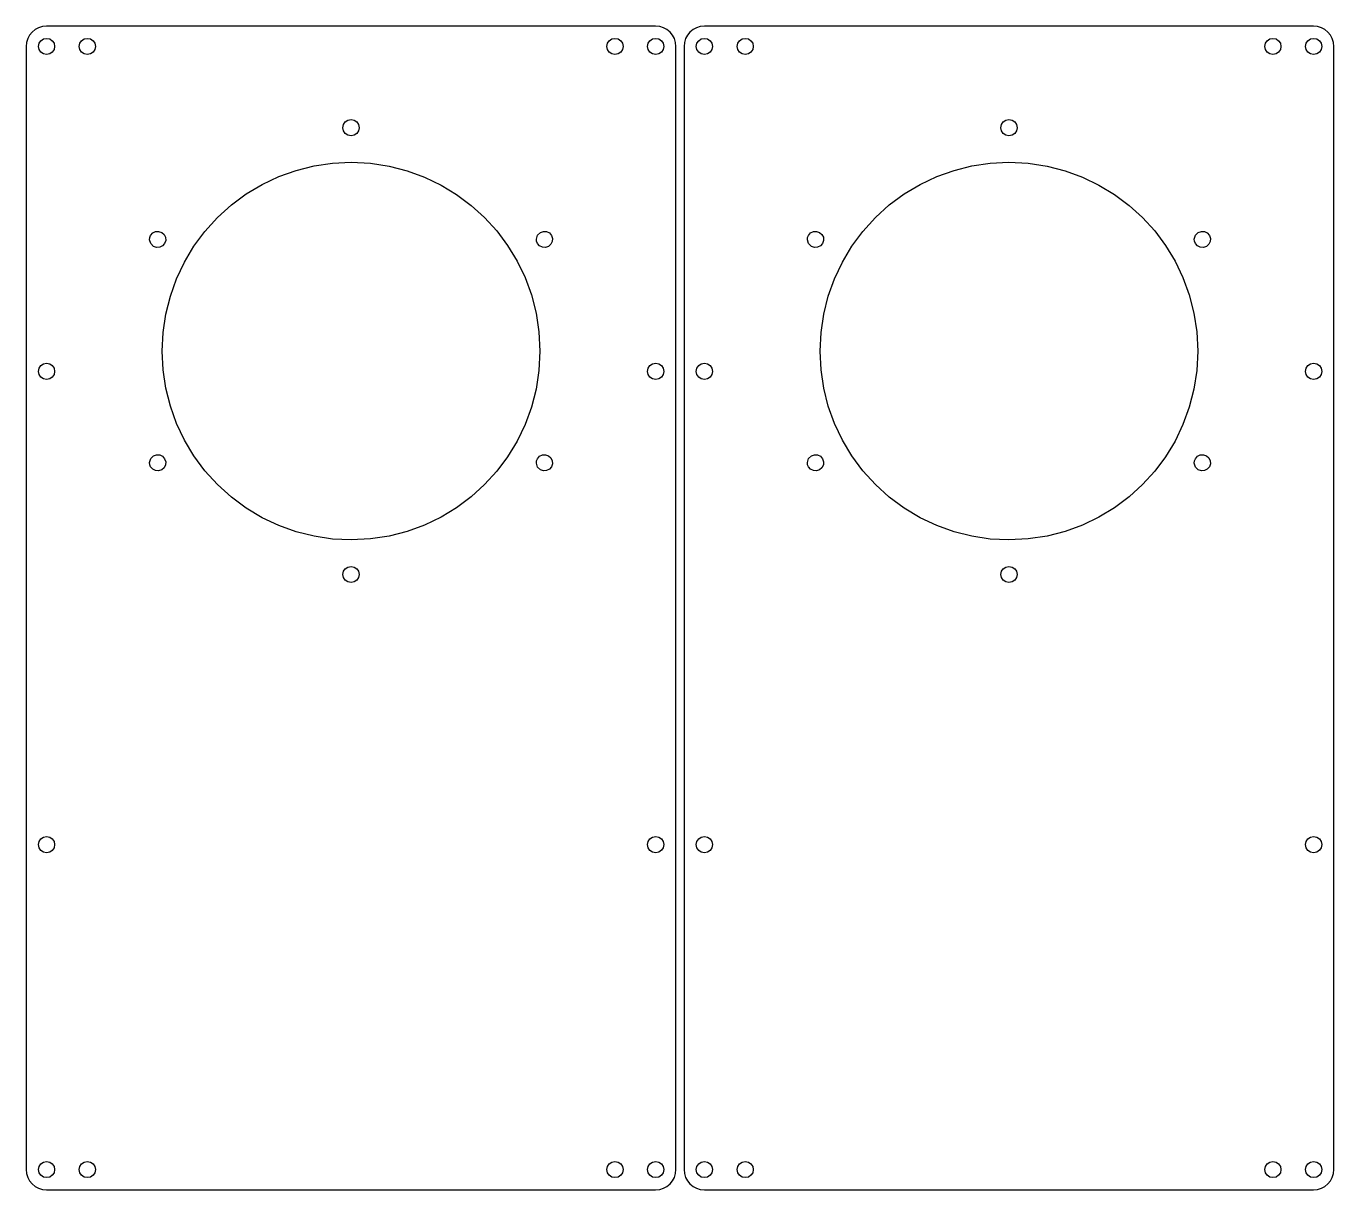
# Model space of a CAD drawing. Extents: x -8 to 800, y 225 to 800.
# Drawn here: x 478 to 800, y 225 to 511.5 of the extents above; entities that cross this region are included whole.
import ezdxf

# ---------------------------------------------------------------- set-up
doc = ezdxf.new("R2010")
doc.units = 0

msp = doc.modelspace()

# ---------------------------------------------------------------- linework, layer by layer
for p, q in [((478.85166, 509.299316), (478.391719, 508.449844)), ((479.46125, 510.03875), (478.85166, 509.299316)), ((480.200684, 510.64834), (479.46125, 510.03875)), ((481.050156, 511.108281), (480.200684, 510.64834)), ((481.989863, 511.39877), (481.050156, 511.108281)), ((483, 511.5), (481.989863, 511.39877)), ((632.999, 511.5), (483, 511.5)), ((634.009137, 511.39877), (632.999, 511.5)), ((634.948844, 511.108281), (634.009137, 511.39877)), ((635.798316, 510.64834), (634.948844, 511.108281)), ((636.53775, 510.03875), (635.798316, 510.64834)), ((637.14734, 509.299316), (636.53775, 510.03875)), ((637.607281, 508.449844), (637.14734, 509.299316)), ((640.85166, 509.299316), (640.391719, 508.449844)), ((641.46125, 510.03875), (640.85166, 509.299316)), ((642.200684, 510.64834), (641.46125, 510.03875)), ((643.050156, 511.108281), (642.200684, 510.64834)), ((643.989863, 511.39877), (643.050156, 511.108281)), ((645, 511.5), (643.989863, 511.39877)), ((794.999, 511.5), (645, 511.5)), ((796.009137, 511.39877), (794.999, 511.5)), ((796.948844, 511.108281), (796.009137, 511.39877)), ((797.798316, 510.64834), (796.948844, 511.108281)), ((798.53775, 510.03875), (797.798316, 510.64834)), ((799.14734, 509.299316), (798.53775, 510.03875)), ((799.607281, 508.449844), (799.14734, 509.299316)), ((478.10123, 507.510137), (478, 506.5)), ((478, 506.5), (478, 230)), ((478.391719, 508.449844), (478.10123, 507.510137)), ((481.017, 506.501), (481.17425, 507.27925)), ((481.17425, 505.722328), (481.017, 506.501)), ((481.17425, 507.27925), (481.603, 507.915)), ((481.603, 505.086625), (481.17425, 505.722328)), ((481.603, 507.915), (482.23875, 508.34375)), ((482.23875, 508.34375), (483.017, 508.501)), ((483.017, 508.501), (483.795672, 508.343891)), ((483.795672, 508.343891), (484.431375, 507.915375)), ((484.431375, 507.915375), (484.859891, 507.279672)), ((484.859891, 505.722187), (484.431375, 505.08625)), ((484.859891, 507.279672), (485.017, 506.501)), ((485.017, 506.501), (484.859891, 505.722187)), ((491.054, 506.501), (491.211094, 507.27925)), ((491.211094, 505.722328), (491.054, 506.501)), ((491.211094, 507.27925), (491.6395, 507.915)), ((491.6395, 505.086625), (491.211094, 505.722328)), ((491.6395, 507.915), (492.274906, 508.34375)), ((492.274906, 508.34375), (493.053, 508.501)), ((493.053, 508.501), (493.831672, 508.343891)), ((493.831672, 508.343891), (494.467375, 507.915375)), ((494.467375, 507.915375), (494.895891, 507.279672)), ((494.895891, 505.722187), (494.467375, 505.08625)), ((494.895891, 507.279672), (495.053, 506.501)), ((495.053, 506.501), (494.895891, 505.722187)), ((620.981, 506.501), (621.138109, 507.279828)), ((621.138109, 505.72275), (620.981, 506.501)), ((621.138109, 507.279828), (621.566625, 507.915875)), ((621.566625, 505.087), (621.138109, 505.72275)), ((621.566625, 507.915875), (622.202328, 508.344734)), ((622.202328, 508.344734), (622.981, 508.502)), ((622.981, 508.502), (623.759094, 508.344734)), ((623.759094, 508.344734), (624.3945, 507.915875)), ((624.3945, 507.915875), (624.822906, 507.279828)), ((624.822906, 505.72275), (624.3945, 505.087)), ((624.822906, 507.279828), (624.98, 506.501)), ((624.98, 506.501), (624.822906, 505.72275)), ((631.017, 506.501), (631.174094, 507.279828)), ((631.174094, 505.72275), (631.017, 506.501)), ((631.174094, 507.279828), (631.6025, 507.915875)), ((631.6025, 505.087), (631.174094, 505.72275)), ((631.6025, 507.915875), (632.237906, 508.344734)), ((632.237906, 508.344734), (633.016, 508.502)), ((633.016, 508.502), (633.794828, 508.344734)), ((633.794828, 508.344734), (634.430875, 507.915875)), ((634.430875, 507.915875), (634.859734, 507.279828)), ((634.859734, 505.72275), (634.430875, 505.087)), ((634.859734, 507.279828), (635.017, 506.501)), ((635.017, 506.501), (634.859734, 505.72275)), ((637.89777, 507.510137), (637.607281, 508.449844)), ((637.999, 506.5), (637.89777, 507.510137)), ((637.999, 230), (637.999, 506.5)), ((640.10123, 507.510137), (640, 506.5)), ((640, 506.5), (640, 230)), ((640.391719, 508.449844), (640.10123, 507.510137)), ((643.017, 506.501), (643.17425, 507.27925)), ((643.17425, 505.722328), (643.017, 506.501)), ((643.17425, 507.27925), (643.603, 507.915)), ((643.603, 505.086625), (643.17425, 505.722328)), ((643.603, 507.915), (644.23875, 508.34375)), ((644.23875, 508.34375), (645.017, 508.501)), ((645.017, 508.501), (645.795672, 508.343891)), ((645.795672, 508.343891), (646.431375, 507.915375)), ((646.431375, 507.915375), (646.859891, 507.279672)), ((646.859891, 505.722187), (646.431375, 505.08625)), ((646.859891, 507.279672), (647.017, 506.501)), ((647.017, 506.501), (646.859891, 505.722187)), ((653.054, 506.501), (653.211094, 507.27925)), ((653.211094, 505.722328), (653.054, 506.501)), ((653.211094, 507.27925), (653.6395, 507.915)), ((653.6395, 505.086625), (653.211094, 505.722328)), ((653.6395, 507.915), (654.274906, 508.34375)), ((654.274906, 508.34375), (655.053, 508.501)), ((655.053, 508.501), (655.831672, 508.343891)), ((655.831672, 508.343891), (656.467375, 507.915375)), ((656.467375, 507.915375), (656.895891, 507.279672)), ((656.895891, 505.722187), (656.467375, 505.08625)), ((656.895891, 507.279672), (657.053, 506.501)), ((657.053, 506.501), (656.895891, 505.722187)), ((782.981, 506.501), (783.137953, 507.279828)), ((783.138094, 505.72275), (782.981, 506.501)), ((783.137953, 507.279828), (783.566125, 507.915875)), ((783.5665, 505.087), (783.138094, 505.72275)), ((783.566125, 507.915875), (784.201484, 508.344734)), ((784.201484, 508.344734), (784.98, 508.502)), ((784.98, 508.502), (785.758672, 508.344734)), ((785.758672, 508.344734), (786.394375, 507.915875)), ((786.394375, 507.915875), (786.822891, 507.279828)), ((786.822891, 505.72275), (786.394375, 505.087)), ((786.822891, 507.279828), (786.98, 506.501)), ((786.98, 506.501), (786.822891, 505.72275)), ((793.017, 506.501), (793.173953, 507.279828)), ((793.174094, 505.72275), (793.017, 506.501)), ((793.173953, 507.279828), (793.602125, 507.915875)), ((793.6025, 505.087), (793.174094, 505.72275)), ((793.602125, 507.915875), (794.237484, 508.344734)), ((794.237484, 508.344734), (795.016, 508.502)), ((795.016, 508.502), (795.794672, 508.344734)), ((795.794672, 508.344734), (796.430375, 507.915875)), ((796.85875, 505.72275), (796.43, 505.087)), ((796.430375, 507.915875), (796.858891, 507.279828)), ((797.016, 506.501), (796.85875, 505.72275)), ((796.858891, 507.279828), (797.016, 506.501)), ((799.89777, 507.510137), (799.607281, 508.449844)), ((799.999, 506.5), (799.89777, 507.510137)), ((799.999, 230), (799.999, 506.5)), ((482.23875, 504.658109), (481.603, 505.086625)), ((483.017, 504.501), (482.23875, 504.658109)), ((483.795672, 504.657687), (483.017, 504.501)), ((484.431375, 505.08625), (483.795672, 504.657687)), ((492.274906, 504.658109), (491.6395, 505.086625)), ((493.053, 504.501), (492.274906, 504.658109)), ((493.831672, 504.657687), (493.053, 504.501)), ((494.467375, 505.08625), (493.831672, 504.657687)), ((622.202328, 504.65825), (621.566625, 505.087)), ((622.981, 504.501), (622.202328, 504.65825)), ((623.759094, 504.65825), (622.981, 504.501)), ((624.3945, 505.087), (623.759094, 504.65825)), ((632.237906, 504.65825), (631.6025, 505.087)), ((633.016, 504.501), (632.237906, 504.65825)), ((633.794828, 504.65825), (633.016, 504.501)), ((634.430875, 505.087), (633.794828, 504.65825)), ((644.23875, 504.658109), (643.603, 505.086625)), ((645.017, 504.501), (644.23875, 504.658109)), ((645.795672, 504.657687), (645.017, 504.501)), ((646.431375, 505.08625), (645.795672, 504.657687)), ((654.274906, 504.658109), (653.6395, 505.086625)), ((655.053, 504.501), (654.274906, 504.658109)), ((655.831672, 504.657687), (655.053, 504.501)), ((656.467375, 505.08625), (655.831672, 504.657687)), ((784.201906, 504.65825), (783.5665, 505.087)), ((784.98, 504.501), (784.201906, 504.65825)), ((785.758672, 504.65825), (784.98, 504.501)), ((786.394375, 505.087), (785.758672, 504.65825)), ((794.237906, 504.65825), (793.6025, 505.087)), ((795.016, 504.501), (794.237906, 504.65825)), ((795.79425, 504.65825), (795.016, 504.501)), ((796.43, 505.087), (795.79425, 504.65825)), ((555.999, 486.5), (556.15625, 487.27825)), ((556.156109, 485.721172), (555.999, 486.5)), ((556.15625, 487.27825), (556.585, 487.914)), ((556.585, 487.914), (557.22075, 488.34275)), ((557.22075, 488.34275), (557.999, 488.5)), ((557.999, 488.5), (558.777672, 488.34275)), ((558.777672, 488.34275), (559.413375, 487.914)), ((559.413375, 487.914), (559.841891, 487.27825)), ((559.841891, 487.27825), (559.999, 486.5)), ((559.999, 486.5), (559.841891, 485.721172)), ((717.999, 486.5), (718.15625, 487.27825)), ((718.156109, 485.721172), (717.999, 486.5)), ((718.15625, 487.27825), (718.585, 487.914)), ((718.585, 487.914), (719.22075, 488.34275)), ((719.22075, 488.34275), (719.999, 488.5)), ((719.999, 488.5), (720.777672, 488.34275)), ((720.777672, 488.34275), (721.413375, 487.914)), ((721.413375, 487.914), (721.841891, 487.27825)), ((721.841891, 487.27825), (721.999, 486.5)), ((721.999, 486.5), (721.841891, 485.721172)), ((556.584625, 485.085125), (556.156109, 485.721172)), ((557.220328, 484.656266), (556.584625, 485.085125)), ((557.999, 484.499), (557.220328, 484.656266)), ((558.777672, 484.656266), (557.999, 484.499)), ((559.413375, 485.085125), (558.777672, 484.656266)), ((559.841891, 485.721172), (559.413375, 485.085125)), ((718.584625, 485.085125), (718.156109, 485.721172)), ((719.220328, 484.656266), (718.584625, 485.085125)), ((719.999, 484.499), (719.220328, 484.656266)), ((720.777672, 484.656266), (719.999, 484.499)), ((721.413375, 485.085125), (720.777672, 484.656266)), ((721.841891, 485.721172), (721.413375, 485.085125)), ((544.475445, 475.990082), (548.885188, 477.098281)), ((548.885188, 477.098281), (553.403211, 477.772465)), ((553.403211, 477.772465), (557.999, 478)), ((557.999, 478), (562.753315, 477.759923)), ((562.753315, 477.759923), (567.370303, 477.055275)), ((567.370303, 477.055275), (571.826588, 475.909431)), ((706.475445, 475.990082), (710.885188, 477.098281)), ((710.885188, 477.098281), (715.403211, 477.772465)), ((715.403211, 477.772465), (719.999, 478)), ((719.999, 478), (724.753315, 477.759923)), ((724.753315, 477.759923), (729.370303, 477.055275)), ((729.370303, 477.055275), (733.826588, 475.909431)), ((536.102867, 472.522168), (540.2045, 474.4605)), ((540.2045, 474.4605), (544.475445, 475.990082)), ((571.826588, 475.909431), (576.098797, 474.345766)), ((576.098797, 474.345766), (580.163554, 472.387653)), ((698.102867, 472.522168), (702.2045, 474.4605)), ((702.2045, 474.4605), (706.475445, 475.990082)), ((733.826588, 475.909431), (738.098797, 474.345766)), ((738.098797, 474.345766), (742.163554, 472.387653)), ((528.529602, 467.469785), (532.201063, 470.187719)), ((532.201063, 470.187719), (536.102867, 472.522168)), ((580.163554, 472.387653), (583.997486, 470.058467)), ((690.529602, 467.469785), (694.201063, 470.187719)), ((694.201063, 470.187719), (698.102867, 472.522168)), ((742.163554, 472.387653), (745.997486, 470.058467)), ((525.119, 464.381), (528.529602, 467.469785)), ((583.997486, 470.058467), (587.577218, 467.381583)), ((587.577218, 467.381583), (590.879375, 464.380375)), ((687.119, 464.381), (690.529602, 467.469785)), ((745.997486, 470.058467), (749.577218, 467.381583)), ((749.577218, 467.381583), (752.879375, 464.380375)), ((522.029885, 460.970109), (525.119, 464.381)), ((590.879375, 464.380375), (593.880583, 461.078218)), ((684.029885, 460.970109), (687.119, 464.381)), ((752.879375, 464.380375), (755.880583, 461.078218)), ((508.636, 460), (509.161172, 460.595734)), ((509.161172, 460.595734), (509.850125, 460.931875)), ((509.850125, 460.931875), (510.615016, 460.985078)), ((510.615016, 460.985078), (511.368, 460.732)), ((511.368, 460.732), (511.963875, 460.206828)), ((519.311703, 457.2985), (522.029885, 460.970109)), ((593.880583, 461.078218), (596.557467, 457.498486)), ((603.922125, 460.041), (604.63, 460.732)), ((604.63, 460.732), (605.382984, 460.985078)), ((605.382984, 460.985078), (606.147875, 460.931875)), ((606.147875, 460.931875), (606.836828, 460.595734)), ((606.836828, 460.595734), (607.362, 460)), ((670.636, 460), (671.161172, 460.595734)), ((671.161172, 460.595734), (671.850125, 460.931875)), ((671.850125, 460.931875), (672.615016, 460.985078)), ((672.615016, 460.985078), (673.368, 460.732)), ((673.368, 460.732), (673.963875, 460.206828)), ((681.311703, 457.2985), (684.029885, 460.970109)), ((755.880583, 461.078218), (758.557467, 457.498486)), ((765.92175, 460.041), (766.63, 460.732)), ((766.63, 460.732), (767.382562, 460.985078)), ((767.382562, 460.985078), (768.1475, 460.931875)), ((768.1475, 460.931875), (768.836687, 460.595734)), ((768.836687, 460.595734), (769.362, 460)), ((508.37, 458.905), (508.42425, 459.471625)), ((508.660125, 457.959), (508.37, 458.905)), ((508.42425, 459.471625), (508.636, 460)), ((509.368, 457.268), (508.660125, 457.959)), ((510.120984, 457.0145), (509.368, 457.268)), ((511.574828, 457.404125), (510.885875, 457.06775)), ((512.1, 458), (511.574828, 457.404125)), ((511.963875, 460.206828), (512.30025, 459.517875)), ((512.3535, 458.752984), (512.1, 458)), ((512.30025, 459.517875), (512.3535, 458.752984)), ((516.977076, 453.396641), (519.311703, 457.2985)), ((596.557467, 457.498486), (598.886653, 453.664554)), ((603.632, 459.095), (603.922125, 460.041)), ((603.68625, 458.528375), (603.632, 459.095)), ((603.898, 458), (603.68625, 458.528375)), ((604.423313, 457.404125), (603.898, 458)), ((605.1125, 457.06775), (604.423313, 457.404125)), ((606.63, 457.268), (605.877438, 457.0145)), ((607.225734, 457.793172), (606.63, 457.268)), ((607.561875, 458.482125), (607.225734, 457.793172)), ((607.362, 460), (607.615078, 459.247016)), ((607.615078, 459.247016), (607.561875, 458.482125)), ((670.37, 458.905), (670.42425, 459.471625)), ((670.660125, 457.959), (670.37, 458.905)), ((670.42425, 459.471625), (670.636, 460)), ((671.368, 457.268), (670.660125, 457.959)), ((672.120984, 457.0145), (671.368, 457.268)), ((673.574828, 457.404125), (672.885875, 457.06775)), ((674.1, 458), (673.574828, 457.404125)), ((673.963875, 460.206828), (674.30025, 459.517875)), ((674.3535, 458.752984), (674.1, 458)), ((674.30025, 459.517875), (674.3535, 458.752984)), ((678.977076, 453.396641), (681.311703, 457.2985)), ((758.557467, 457.498486), (760.886653, 453.664554)), ((765.632, 459.095), (765.92175, 460.041)), ((765.68625, 458.528375), (765.632, 459.095)), ((765.898, 458), (765.68625, 458.528375)), ((766.423172, 457.404125), (765.898, 458)), ((767.112125, 457.06775), (766.423172, 457.404125)), ((768.63, 457.268), (767.877016, 457.0145)), ((769.225312, 457.793172), (768.63, 457.268)), ((769.5615, 458.482125), (769.225312, 457.793172)), ((769.362, 460), (769.614937, 459.247016)), ((769.614937, 459.247016), (769.5615, 458.482125)), ((510.885875, 457.06775), (510.120984, 457.0145)), ((605.877438, 457.0145), (605.1125, 457.06775)), ((672.885875, 457.06775), (672.120984, 457.0145)), ((767.877016, 457.0145), (767.112125, 457.06775)), ((515.038625, 449.295), (516.977076, 453.396641)), ((598.886653, 453.664554), (600.844766, 449.599797)), ((677.038625, 449.295), (678.977076, 453.396641)), ((760.886653, 453.664554), (762.844766, 449.599797)), ((513.508971, 445.024047), (515.038625, 449.295)), ((600.844766, 449.599797), (602.408431, 445.327588)), ((675.508971, 445.024047), (677.038625, 449.295)), ((762.844766, 449.599797), (764.408431, 445.327588)), ((512.400734, 440.61425), (513.508971, 445.024047)), ((602.408431, 445.327588), (603.554275, 440.871303)), ((674.400734, 440.61425), (675.508971, 445.024047)), ((764.408431, 445.327588), (765.554275, 440.871303)), ((511.726537, 436.096078), (512.400734, 440.61425)), ((603.554275, 440.871303), (604.258923, 436.254315)), ((673.726537, 436.096078), (674.400734, 440.61425)), ((765.554275, 440.871303), (766.258923, 436.254315)), ((511.499, 431.5), (511.726537, 436.096078)), ((604.258923, 436.254315), (604.499, 431.5)), ((673.499, 431.5), (673.726537, 436.096078)), ((766.258923, 436.254315), (766.499, 431.5)), ((511.726537, 426.904211), (511.499, 431.5)), ((604.499, 431.5), (604.258923, 426.745685)), ((673.726537, 426.904211), (673.499, 431.5)), ((766.499, 431.5), (766.258923, 426.745696)), ((481.603, 427.915375), (482.23875, 428.343891)), ((482.23875, 428.343891), (483.017, 428.501)), ((483.017, 428.501), (483.795672, 428.343891)), ((483.795672, 428.343891), (484.431375, 427.915375)), ((631.6025, 427.91575), (632.237906, 428.344313)), ((632.237906, 428.344313), (633.016, 428.501)), ((633.016, 428.501), (633.794828, 428.343891)), ((633.794828, 428.343891), (634.430875, 427.915375)), ((643.603, 427.915375), (644.23875, 428.343891)), ((644.23875, 428.343891), (645.017, 428.501)), ((645.017, 428.501), (645.795672, 428.343891)), ((645.795672, 428.343891), (646.431375, 427.915375)), ((793.602125, 427.91575), (794.237484, 428.344313)), ((794.237484, 428.344313), (795.016, 428.501)), ((795.016, 428.501), (795.794672, 428.343891)), ((795.794672, 428.343891), (796.430375, 427.915375)), ((481.017, 426.501), (481.17425, 427.279672)), ((481.17425, 425.72275), (481.017, 426.501)), ((481.17425, 427.279672), (481.603, 427.915375)), ((481.603, 425.087), (481.17425, 425.72275)), ((482.23875, 424.65825), (481.603, 425.087)), ((484.431375, 425.086625), (483.795672, 424.658109)), ((484.431375, 427.915375), (484.859891, 427.279672)), ((484.859891, 425.722328), (484.431375, 425.086625)), ((484.859891, 427.279672), (485.017, 426.501)), ((485.017, 426.501), (484.859891, 425.722328)), ((512.400734, 422.386188), (511.726537, 426.904211)), ((604.258923, 426.745685), (603.554275, 422.128697)), ((631.017, 426.501), (631.174094, 427.279812)), ((631.174094, 425.722906), (631.017, 426.501)), ((631.174094, 427.279812), (631.6025, 427.91575)), ((631.6025, 425.0875), (631.174094, 425.722906)), ((632.237906, 424.659094), (631.6025, 425.0875)), ((634.430875, 425.087875), (633.794828, 424.659516)), ((634.430875, 427.915375), (634.859734, 427.279672)), ((634.859734, 425.723047), (634.430875, 425.087875)), ((634.859734, 427.279672), (635.017, 426.501)), ((635.017, 426.501), (634.859734, 425.723047)), ((643.017, 426.501), (643.17425, 427.279672)), ((643.17425, 425.72275), (643.017, 426.501)), ((643.17425, 427.279672), (643.603, 427.915375)), ((643.603, 425.087), (643.17425, 425.72275)), ((644.23875, 424.65825), (643.603, 425.087)), ((646.431375, 425.086625), (645.795672, 424.658109)), ((646.431375, 427.915375), (646.859891, 427.279672)), ((646.859891, 425.722328), (646.431375, 425.086625)), ((646.859891, 427.279672), (647.017, 426.501)), ((647.017, 426.501), (646.859891, 425.722328)), ((674.400734, 422.386188), (673.726537, 426.904211)), ((766.258923, 426.745696), (765.554275, 422.128738)), ((793.017, 426.501), (793.173953, 427.279812)), ((793.174094, 425.722906), (793.017, 426.501)), ((793.173953, 427.279812), (793.602125, 427.91575)), ((793.6025, 425.0875), (793.174094, 425.722906)), ((794.237906, 424.659094), (793.6025, 425.0875)), ((796.43, 425.087875), (795.79425, 424.659516)), ((796.85875, 425.723047), (796.43, 425.087875)), ((796.430375, 427.915375), (796.858891, 427.279672)), ((797.016, 426.501), (796.85875, 425.723047)), ((796.858891, 427.279672), (797.016, 426.501)), ((483.017, 424.501), (482.23875, 424.65825)), ((483.795672, 424.658109), (483.017, 424.501)), ((513.508971, 417.976445), (512.400734, 422.386188)), ((603.554275, 422.128697), (602.408431, 417.672412)), ((633.016, 424.502), (632.237906, 424.659094)), ((633.794828, 424.659516), (633.016, 424.502)), ((645.017, 424.501), (644.23875, 424.65825)), ((645.795672, 424.658109), (645.017, 424.501)), ((675.508971, 417.976445), (674.400734, 422.386188)), ((765.554275, 422.128738), (764.408431, 417.672498)), ((795.016, 424.502), (794.237906, 424.659094)), ((795.79425, 424.659516), (795.016, 424.502)), ((515.038625, 413.7055), (513.508971, 417.976445)), ((602.408431, 417.672412), (600.844766, 413.400203)), ((677.038625, 413.7055), (675.508971, 417.976445)), ((764.408431, 417.672498), (762.844766, 413.400344)), ((516.977076, 409.603867), (515.038625, 413.7055)), ((600.844766, 413.400203), (598.886653, 409.335446)), ((678.977076, 409.603867), (677.038625, 413.7055)), ((762.844766, 413.400344), (760.886653, 409.335647)), ((519.311703, 405.702063), (516.977076, 409.603867)), ((598.886653, 409.335446), (596.557467, 405.501514)), ((681.311703, 405.702063), (678.977076, 409.603867)), ((760.886653, 409.335647), (758.557467, 405.501777)), ((508.65975, 405.041), (509.368, 405.732)), ((509.368, 405.732), (510.120563, 405.985078)), ((510.120563, 405.985078), (510.8855, 405.931875)), ((510.8855, 405.931875), (511.574687, 405.595734)), ((604.423313, 405.595734), (605.1125, 405.931875)), ((605.1125, 405.931875), (605.877438, 405.985078)), ((605.877438, 405.985078), (606.63, 405.732)), ((606.63, 405.732), (607.225734, 405.206828)), ((670.65975, 405.041), (671.368, 405.732)), ((671.368, 405.732), (672.120563, 405.985078)), ((672.120563, 405.985078), (672.8855, 405.931875)), ((672.8855, 405.931875), (673.574687, 405.595734)), ((766.423313, 405.595734), (767.1125, 405.931875)), ((767.1125, 405.931875), (767.877438, 405.985078)), ((767.877438, 405.985078), (768.63, 405.732)), ((768.63, 405.732), (769.225312, 405.206828)), ((508.37, 404.095), (508.65975, 405.041)), ((508.42425, 403.528375), (508.37, 404.095)), ((508.636, 403), (508.42425, 403.528375)), ((509.161172, 402.404266), (508.636, 403)), ((511.963312, 402.793734), (511.368, 402.268)), ((511.574687, 405.595734), (512.1, 405)), ((512.2995, 403.482875), (511.963312, 402.793734)), ((512.1, 405), (512.352938, 404.247578)), ((512.352938, 404.247578), (512.2995, 403.482875)), ((522.029885, 402.030602), (519.311703, 405.702063)), ((596.557467, 405.501514), (593.880583, 401.921782)), ((603.632, 403.905), (603.68625, 404.471625)), ((603.9225, 402.959), (603.632, 403.905)), ((603.68625, 404.471625), (603.898, 405)), ((603.898, 405), (604.423313, 405.595734)), ((604.63, 402.268), (603.9225, 402.959)), ((607.362, 403), (606.836828, 402.404266)), ((607.225734, 405.206828), (607.561875, 404.517875)), ((607.615078, 403.752984), (607.362, 403)), ((607.561875, 404.517875), (607.615078, 403.752984)), ((670.37, 404.095), (670.65975, 405.041)), ((670.42425, 403.528375), (670.37, 404.095)), ((670.636, 403), (670.42425, 403.528375)), ((671.161172, 402.404266), (670.636, 403)), ((673.963313, 402.793734), (673.368, 402.268)), ((673.574687, 405.595734), (674.1, 405)), ((674.2995, 403.482875), (673.963313, 402.793734)), ((674.1, 405), (674.352938, 404.247578)), ((674.352938, 404.247578), (674.2995, 403.482875)), ((684.029885, 402.030602), (681.311703, 405.702063)), ((758.557467, 405.501777), (755.880583, 401.922105)), ((765.632, 403.905), (765.68625, 404.471625)), ((765.922125, 402.959), (765.632, 403.905)), ((765.68625, 404.471625), (765.898, 405)), ((765.898, 405), (766.423313, 405.595734)), ((766.63, 402.268), (765.922125, 402.959)), ((769.362, 403), (768.836687, 402.404266)), ((769.225312, 405.206828), (769.5615, 404.517875)), ((769.614937, 403.752984), (769.362, 403)), ((769.5615, 404.517875), (769.614937, 403.752984)), ((509.850125, 402.068125), (509.161172, 402.404266)), ((510.615016, 402.014922), (509.850125, 402.068125)), ((511.368, 402.268), (510.615016, 402.014922)), ((525.119, 398.62), (522.029885, 402.030602)), ((593.880583, 401.921782), (590.879375, 398.619625)), ((605.382984, 402.014922), (604.63, 402.268)), ((606.147875, 402.068125), (605.382984, 402.014922)), ((606.836828, 402.404266), (606.147875, 402.068125)), ((671.850125, 402.068125), (671.161172, 402.404266)), ((672.615016, 402.014922), (671.850125, 402.068125)), ((673.368, 402.268), (672.615016, 402.014922)), ((687.119, 398.62), (684.029885, 402.030602)), ((755.880583, 401.922105), (752.879375, 398.62)), ((767.382562, 402.014922), (766.63, 402.268)), ((768.1475, 402.068125), (767.382562, 402.014922)), ((768.836687, 402.404266), (768.1475, 402.068125)), ((528.529602, 395.530885), (525.119, 398.62)), ((590.879375, 398.619625), (587.577218, 395.618417)), ((690.529602, 395.530885), (687.119, 398.62)), ((752.879375, 398.62), (749.577218, 395.618833)), ((532.201063, 392.812703), (528.529602, 395.530885)), ((583.997486, 392.941533), (580.163554, 390.612347)), ((587.577218, 395.618417), (583.997486, 392.941533)), ((694.201063, 392.812703), (690.529602, 395.530885)), ((745.997486, 392.941973), (742.163554, 390.612791)), ((749.577218, 395.618833), (745.997486, 392.941973)), ((536.102867, 390.478076), (532.201063, 392.812703)), ((540.2045, 388.539625), (536.102867, 390.478076)), ((580.163554, 390.612347), (576.098797, 388.654234)), ((698.102867, 390.478076), (694.201063, 392.812703)), ((702.2045, 388.539625), (698.102867, 390.478076)), ((742.163554, 390.612791), (738.098797, 388.654656)), ((544.475445, 387.009971), (540.2045, 388.539625)), ((548.885188, 385.901734), (544.475445, 387.009971)), ((571.826588, 387.090569), (567.370303, 385.944725)), ((576.098797, 388.654234), (571.826588, 387.090569)), ((706.475445, 387.009971), (702.2045, 388.539625)), ((710.885188, 385.901734), (706.475445, 387.009971)), ((733.826588, 387.09094), (729.370303, 385.945012)), ((738.098797, 388.654656), (733.826588, 387.09094)), ((553.403211, 385.227537), (548.885188, 385.901734)), ((557.999, 385), (553.403211, 385.227537)), ((562.753315, 385.240077), (557.999, 385)), ((567.370303, 385.944725), (562.753315, 385.240077)), ((715.403211, 385.227537), (710.885188, 385.901734)), ((719.999, 385), (715.403211, 385.227537)), ((724.753315, 385.240242), (719.999, 385)), ((729.370303, 385.945012), (724.753315, 385.240242)), ((555.999, 376.5), (556.15625, 377.278672)), ((556.15625, 377.278672), (556.585, 377.914375)), ((556.585, 377.914375), (557.22075, 378.342891)), ((557.22075, 378.342891), (557.999, 378.5)), ((557.999, 378.5), (558.777672, 378.342891)), ((558.777672, 378.342891), (559.413375, 377.914375)), ((559.413375, 377.914375), (559.841891, 377.278672)), ((559.841891, 377.278672), (559.999, 376.5)), ((717.999, 376.5), (718.15625, 377.278672)), ((718.15625, 377.278672), (718.585, 377.914375)), ((718.585, 377.914375), (719.22075, 378.342891)), ((719.22075, 378.342891), (719.999, 378.5)), ((719.999, 378.5), (720.777672, 378.342891)), ((720.777672, 378.342891), (721.413375, 377.914375)), ((721.413375, 377.914375), (721.841891, 377.278672)), ((721.841891, 377.278672), (721.999, 376.5)), ((556.15625, 375.72175), (555.999, 376.5)), ((556.585, 375.086), (556.15625, 375.72175)), ((557.22075, 374.65725), (556.585, 375.086)), ((557.999, 374.5), (557.22075, 374.65725)), ((558.777672, 374.65725), (557.999, 374.5)), ((559.413375, 375.086), (558.777672, 374.65725)), ((559.841891, 375.72175), (559.413375, 375.086)), ((559.999, 376.5), (559.841891, 375.72175)), ((718.15625, 375.72175), (717.999, 376.5)), ((718.585, 375.086), (718.15625, 375.72175)), ((719.22075, 374.65725), (718.585, 375.086)), ((719.999, 374.5), (719.22075, 374.65725)), ((720.777672, 374.65725), (719.999, 374.5)), ((721.413375, 375.086), (720.777672, 374.65725)), ((721.841891, 375.72175), (721.413375, 375.086)), ((721.999, 376.5), (721.841891, 375.72175)), ((481.017, 310.001), (481.17425, 310.779672)), ((481.17425, 309.222328), (481.017, 310.001)), ((481.17425, 310.779672), (481.603, 311.415375)), ((481.603, 308.586625), (481.17425, 309.222328)), ((481.603, 311.415375), (482.23875, 311.843891)), ((482.23875, 311.843891), (483.017, 312.001)), ((483.017, 312.001), (483.795672, 311.843891)), ((483.795672, 311.843891), (484.431375, 311.415375)), ((484.431375, 311.415375), (484.859891, 310.779672)), ((484.859891, 309.222187), (484.431375, 308.58625)), ((484.859891, 310.779672), (485.017, 310.001)), ((485.017, 310.001), (484.859891, 309.222187)), ((631.017, 310.002), (631.174094, 310.78025)), ((631.174094, 309.223172), (631.017, 310.002)), ((631.174094, 310.78025), (631.6025, 311.416)), ((631.6025, 308.587125), (631.174094, 309.223172)), ((631.6025, 311.416), (632.237906, 311.84475)), ((632.237906, 311.84475), (633.016, 312.002)), ((633.016, 312.002), (633.794828, 311.84475)), ((633.794828, 311.84475), (634.430875, 311.416)), ((634.430875, 311.416), (634.859734, 310.78025)), ((634.859734, 309.223313), (634.430875, 308.5875)), ((634.859734, 310.78025), (635.017, 310.002)), ((635.017, 310.002), (634.859734, 309.223313)), ((643.017, 310.001), (643.17425, 310.779672)), ((643.17425, 309.222328), (643.017, 310.001)), ((643.17425, 310.779672), (643.603, 311.415375)), ((643.603, 308.586625), (643.17425, 309.222328)), ((643.603, 311.415375), (644.23875, 311.843891)), ((644.23875, 311.843891), (645.017, 312.001)), ((645.017, 312.001), (645.795672, 311.843891)), ((645.795672, 311.843891), (646.431375, 311.415375)), ((646.431375, 311.415375), (646.859891, 310.779672)), ((646.859891, 309.222187), (646.431375, 308.58625)), ((646.859891, 310.779672), (647.017, 310.001)), ((647.017, 310.001), (646.859891, 309.222187)), ((793.017, 310.002), (793.173953, 310.78025)), ((793.174094, 309.223172), (793.017, 310.002)), ((793.173953, 310.78025), (793.602125, 311.416)), ((793.6025, 308.587125), (793.174094, 309.223172)), ((793.602125, 311.416), (794.237484, 311.84475)), ((794.237484, 311.84475), (795.016, 312.002)), ((795.016, 312.002), (795.794672, 311.84475)), ((795.794672, 311.84475), (796.430375, 311.416)), ((796.85875, 309.223313), (796.43, 308.5875)), ((796.430375, 311.416), (796.858891, 310.78025)), ((797.016, 310.002), (796.85875, 309.223313)), ((796.858891, 310.78025), (797.016, 310.002)), ((482.23875, 308.158109), (481.603, 308.586625)), ((483.017, 308.001), (482.23875, 308.158109)), ((483.795672, 308.157687), (483.017, 308.001)), ((484.431375, 308.58625), (483.795672, 308.157687)), ((632.237906, 308.158266), (631.6025, 308.587125)), ((633.016, 308.001), (632.237906, 308.158266)), ((633.794828, 308.158687), (633.016, 308.001)), ((634.430875, 308.5875), (633.794828, 308.158687)), ((644.23875, 308.158109), (643.603, 308.586625)), ((645.017, 308.001), (644.23875, 308.158109)), ((645.795672, 308.157687), (645.017, 308.001)), ((646.431375, 308.58625), (645.795672, 308.157687)), ((794.237906, 308.158266), (793.6025, 308.587125)), ((795.016, 308.001), (794.237906, 308.158266)), ((795.79425, 308.158687), (795.016, 308.001)), ((796.43, 308.5875), (795.79425, 308.158687)), ((481.603, 231.414875), (482.23875, 231.843734)), ((482.23875, 231.843734), (483.017, 232.001)), ((483.017, 232.001), (483.795672, 231.843734)), ((483.795672, 231.843734), (484.431375, 231.414875)), ((491.6395, 231.414875), (492.274906, 231.843734)), ((492.274906, 231.843734), (493.053, 232.001)), ((493.053, 232.001), (493.831672, 231.843734)), ((493.831672, 231.843734), (494.467375, 231.414875)), ((621.566625, 231.415875), (622.202328, 231.844734)), ((622.202328, 231.844734), (622.981, 232.002)), ((622.981, 232.002), (623.759094, 231.844594)), ((623.759094, 231.844594), (624.3945, 231.4155)), ((631.6025, 231.415875), (632.237906, 231.844734)), ((632.237906, 231.844734), (633.016, 232.002)), ((633.016, 232.002), (633.794828, 231.844594)), ((633.794828, 231.844594), (634.430875, 231.4155)), ((643.603, 231.414875), (644.23875, 231.843734)), ((644.23875, 231.843734), (645.017, 232.001)), ((645.017, 232.001), (645.795672, 231.843734)), ((645.795672, 231.843734), (646.431375, 231.414875)), ((653.6395, 231.414875), (654.274906, 231.843734)), ((654.274906, 231.843734), (655.053, 232.001)), ((655.053, 232.001), (655.831672, 231.843734)), ((655.831672, 231.843734), (656.467375, 231.414875)), ((783.566125, 231.415875), (784.201484, 231.844734)), ((784.201484, 231.844734), (784.98, 232.002)), ((784.98, 232.002), (785.758672, 231.844594)), ((785.758672, 231.844594), (786.394375, 231.4155)), ((793.602125, 231.415875), (794.237484, 231.844734)), ((794.237484, 231.844734), (795.016, 232.002)), ((795.016, 232.002), (795.794672, 231.844594)), ((795.794672, 231.844594), (796.430375, 231.4155)), ((478, 230), (478.10123, 228.99015)), ((478.10123, 228.99015), (478.391719, 228.050578)), ((481.017, 230), (481.17425, 230.778828)), ((481.17425, 229.221906), (481.017, 230)), ((481.17425, 230.778828), (481.603, 231.414875)), ((481.603, 228.5865), (481.17425, 229.221906)), ((484.431375, 231.414875), (484.859891, 230.778828)), ((484.859891, 229.221906), (484.431375, 228.5865)), ((484.859891, 230.778828), (485.017, 230)), ((485.017, 230), (484.859891, 229.221906)), ((491.054, 230), (491.211094, 230.778828)), ((491.211094, 229.221906), (491.054, 230)), ((491.211094, 230.778828), (491.6395, 231.414875)), ((491.6395, 228.5865), (491.211094, 229.221906)), ((494.467375, 231.414875), (494.895891, 230.778828)), ((494.895891, 229.221906), (494.467375, 228.5865)), ((494.895891, 230.778828), (495.053, 230)), ((495.053, 230), (494.895891, 229.221906)), ((620.981, 230.001), (621.138109, 230.779828)), ((621.138109, 229.222484), (620.981, 230.001)), ((621.138109, 230.779828), (621.566625, 231.415875)), ((621.566625, 228.587125), (621.138109, 229.222484)), ((624.3945, 231.4155), (624.822906, 230.779406)), ((624.822906, 229.222906), (624.3945, 228.5875)), ((624.822906, 230.779406), (624.98, 230.001)), ((624.98, 230.001), (624.822906, 229.222906)), ((631.017, 230.001), (631.174094, 230.779828)), ((631.174094, 229.222484), (631.017, 230.001)), ((631.174094, 230.779828), (631.6025, 231.415875)), ((631.6025, 228.587125), (631.174094, 229.222484)), ((634.430875, 231.4155), (634.859734, 230.779406)), ((634.859734, 229.222906), (634.430875, 228.5875)), ((634.859734, 230.779406), (635.017, 230.001)), ((635.017, 230.001), (634.859734, 229.222906)), ((637.607281, 228.050578), (637.89777, 228.99015)), ((637.89777, 228.99015), (637.999, 230)), ((640, 230), (640.10123, 228.99015)), ((640.10123, 228.99015), (640.391719, 228.050578)), ((643.017, 230), (643.17425, 230.778828)), ((643.17425, 229.221906), (643.017, 230)), ((643.17425, 230.778828), (643.603, 231.414875)), ((643.603, 228.5865), (643.17425, 229.221906)), ((646.431375, 231.414875), (646.859891, 230.778828)), ((646.859891, 229.221906), (646.431375, 228.5865)), ((646.859891, 230.778828), (647.017, 230)), ((647.017, 230), (646.859891, 229.221906)), ((653.054, 230), (653.211094, 230.778828)), ((653.211094, 229.221906), (653.054, 230)), ((653.211094, 230.778828), (653.6395, 231.414875)), ((653.6395, 228.5865), (653.211094, 229.221906)), ((656.467375, 231.414875), (656.895891, 230.778828)), ((656.895891, 229.221906), (656.467375, 228.5865)), ((656.895891, 230.778828), (657.053, 230)), ((657.053, 230), (656.895891, 229.221906)), ((782.981, 230.001), (783.137953, 230.779828)), ((783.138094, 229.222484), (782.981, 230.001)), ((783.137953, 230.779828), (783.566125, 231.415875)), ((783.5665, 228.587125), (783.138094, 229.222484)), ((786.394375, 231.4155), (786.822891, 230.779406)), ((786.822891, 229.222906), (786.394375, 228.5875)), ((786.822891, 230.779406), (786.98, 230.001)), ((786.98, 230.001), (786.822891, 229.222906)), ((793.017, 230.001), (793.173953, 230.779828)), ((793.174094, 229.222484), (793.017, 230.001)), ((793.173953, 230.779828), (793.602125, 231.415875)), ((793.6025, 228.587125), (793.174094, 229.222484)), ((796.85875, 229.222906), (796.43, 228.5875)), ((796.430375, 231.4155), (796.858891, 230.779406)), ((797.016, 230.001), (796.85875, 229.222906)), ((796.858891, 230.779406), (797.016, 230.001)), ((799.607281, 228.050578), (799.89777, 228.99015)), ((799.89777, 228.99015), (799.999, 230)), ((478.391719, 228.050578), (478.85166, 227.201123)), ((478.85166, 227.201123), (479.46125, 226.461625)), ((479.46125, 226.461625), (480.200684, 225.851924)), ((480.200684, 225.851924), (481.050156, 225.391859)), ((482.23875, 228.158094), (481.603, 228.5865)), ((483.017, 228.001), (482.23875, 228.158094)), ((483.795672, 228.158094), (483.017, 228.001)), ((484.431375, 228.5865), (483.795672, 228.158094)), ((492.274906, 228.158094), (491.6395, 228.5865)), ((493.053, 228.001), (492.274906, 228.158094)), ((493.831672, 228.158094), (493.053, 228.001)), ((494.467375, 228.5865), (493.831672, 228.158094)), ((622.202328, 228.158953), (621.566625, 228.587125)), ((622.981, 228.002), (622.202328, 228.158953)), ((623.759094, 228.159094), (622.981, 228.002)), ((624.3945, 228.5875), (623.759094, 228.159094)), ((632.237906, 228.158953), (631.6025, 228.587125)), ((633.016, 228.002), (632.237906, 228.158953)), ((633.794828, 228.159094), (633.016, 228.002)), ((634.430875, 228.5875), (633.794828, 228.159094)), ((634.948844, 225.391859), (635.798316, 225.851924)), ((635.798316, 225.851924), (636.53775, 226.461625)), ((636.53775, 226.461625), (637.14734, 227.201123)), ((637.14734, 227.201123), (637.607281, 228.050578)), ((640.391719, 228.050578), (640.85166, 227.201123)), ((640.85166, 227.201123), (641.46125, 226.461625)), ((641.46125, 226.461625), (642.200684, 225.851924)), ((642.200684, 225.851924), (643.050156, 225.391859)), ((644.23875, 228.158094), (643.603, 228.5865)), ((645.017, 228.001), (644.23875, 228.158094)), ((645.795672, 228.158094), (645.017, 228.001)), ((646.431375, 228.5865), (645.795672, 228.158094)), ((654.274906, 228.158094), (653.6395, 228.5865)), ((655.053, 228.001), (654.274906, 228.158094)), ((655.831672, 228.158094), (655.053, 228.001)), ((656.467375, 228.5865), (655.831672, 228.158094)), ((784.201906, 228.158953), (783.5665, 228.587125)), ((784.98, 228.002), (784.201906, 228.158953)), ((785.758672, 228.159094), (784.98, 228.002)), ((786.394375, 228.5875), (785.758672, 228.159094)), ((794.237906, 228.158953), (793.6025, 228.587125)), ((795.016, 228.002), (794.237906, 228.158953)), ((795.79425, 228.159094), (795.016, 228.002)), ((796.43, 228.5875), (795.79425, 228.159094)), ((796.948844, 225.391859), (797.798316, 225.851924)), ((797.798316, 225.851924), (798.53775, 226.461625)), ((798.53775, 226.461625), (799.14734, 227.201123)), ((799.14734, 227.201123), (799.607281, 228.050578)), ((481.050156, 225.391859), (481.989863, 225.101271)), ((481.989863, 225.101271), (483, 225)), ((483, 225), (632.999, 225)), ((632.999, 225), (634.009137, 225.101271)), ((634.009137, 225.101271), (634.948844, 225.391859)), ((643.050156, 225.391859), (643.989863, 225.101271)), ((643.989863, 225.101271), (645, 225)), ((645, 225), (794.999, 225)), ((794.999, 225), (796.009137, 225.101271)), ((796.009137, 225.101271), (796.948844, 225.391859))]:
    msp.add_line(p, q)

doc.saveas('drawing.dxf')
